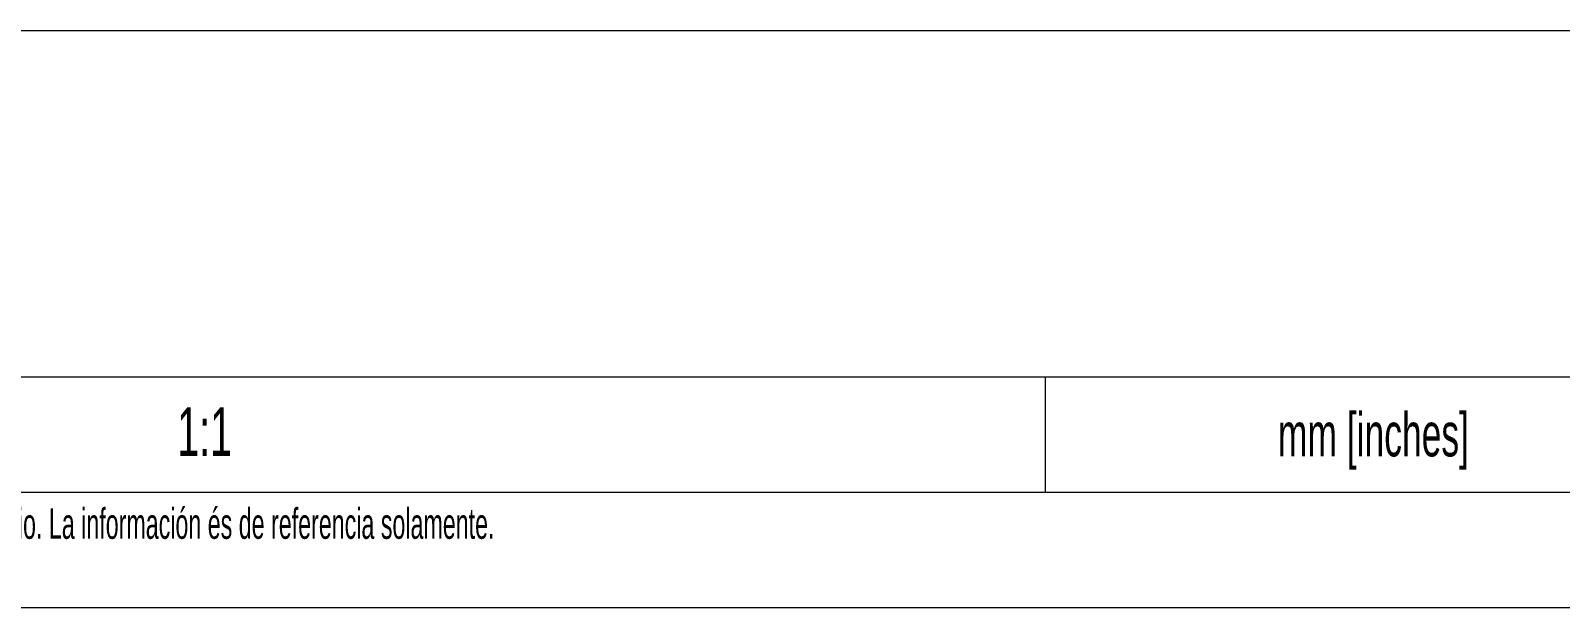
# Model space of a CAD drawing. Header units: millimetres. Extents: x 0 to 210, y 0 to 297.
# Drawn here: x 105 to 171.3, y 0 to 25 of the extents above; entities that cross this region are included whole.
import ezdxf

# ---------------------------------------------------------------- set-up
doc = ezdxf.new("R2010")
doc.units = ezdxf.units.MM
doc.layers.add('FORMATO', color=7, linetype='Continuous')
doc.layers.add('LEGENDA', color=7, linetype='Continuous')
doc.styles.add('SLDTEXTSTYLE1', font='TXT', dxfattribs={"width": 0.605})
doc.styles.add('SLDTEXTSTYLE2', font='TXT', dxfattribs={"width": 0.569583})

# ---------------------------------------------------------------- blocks, each defined once
blk = doc.blocks.new('SW_NOTE_0')
at = {"color": 0, "linetype": 'Continuous', "lineweight": 0, "insert": (0, 1.705), "char_height": 1.322917, "attachment_point": 1, "style": 'SLDTEXTSTYLE2'}
blk.add_mtext('Sujeito a alteração sem aviso prévio. As informações contidas são valores de referência.                                                           Los valores demostrados pueden ser cambiados sin aviso previo. La información és de referencia solamente.', dxfattribs=at)

msp = doc.modelspace()

# ---------------------------------------------------------------- linework, layer by layer
at = {"color": 7, "linetype": 'Continuous', "lineweight": 18}
msp.add_line((149, 10), (149, 5), dxfattribs=at)
at = {"layer": 'FORMATO', "lineweight": 18}
for p, q in [((25, 25), (205, 25)), ((59, 10), (179, 10)), ((25, 5), (205, 5)), ((0, 0), (210, 0))]:
    msp.add_line(p, q, dxfattribs=at)

# ---------------------------------------------------------------- block references
at = {"color": 7, "linetype": 'Continuous', "lineweight": 0}
msp.add_blockref('SW_NOTE_0', (20.162, 2.59), dxfattribs=at)

# ---------------------------------------------------------------- texts
at = {"layer": 'FORMATO', "insert": (159.088, 8.445), "char_height": 1.9, "attachment_point": 1, "style": 'SLDTEXTSTYLE1'}
msp.add_mtext('mm [inches]', dxfattribs=at)
at = {"layer": 'LEGENDA', "insert": (112.547, 8.677), "char_height": 2.1167, "attachment_point": 2, "style": 'SLDTEXTSTYLE1'}
msp.add_mtext('1:1', dxfattribs=at)

doc.saveas('drawing.dxf')
